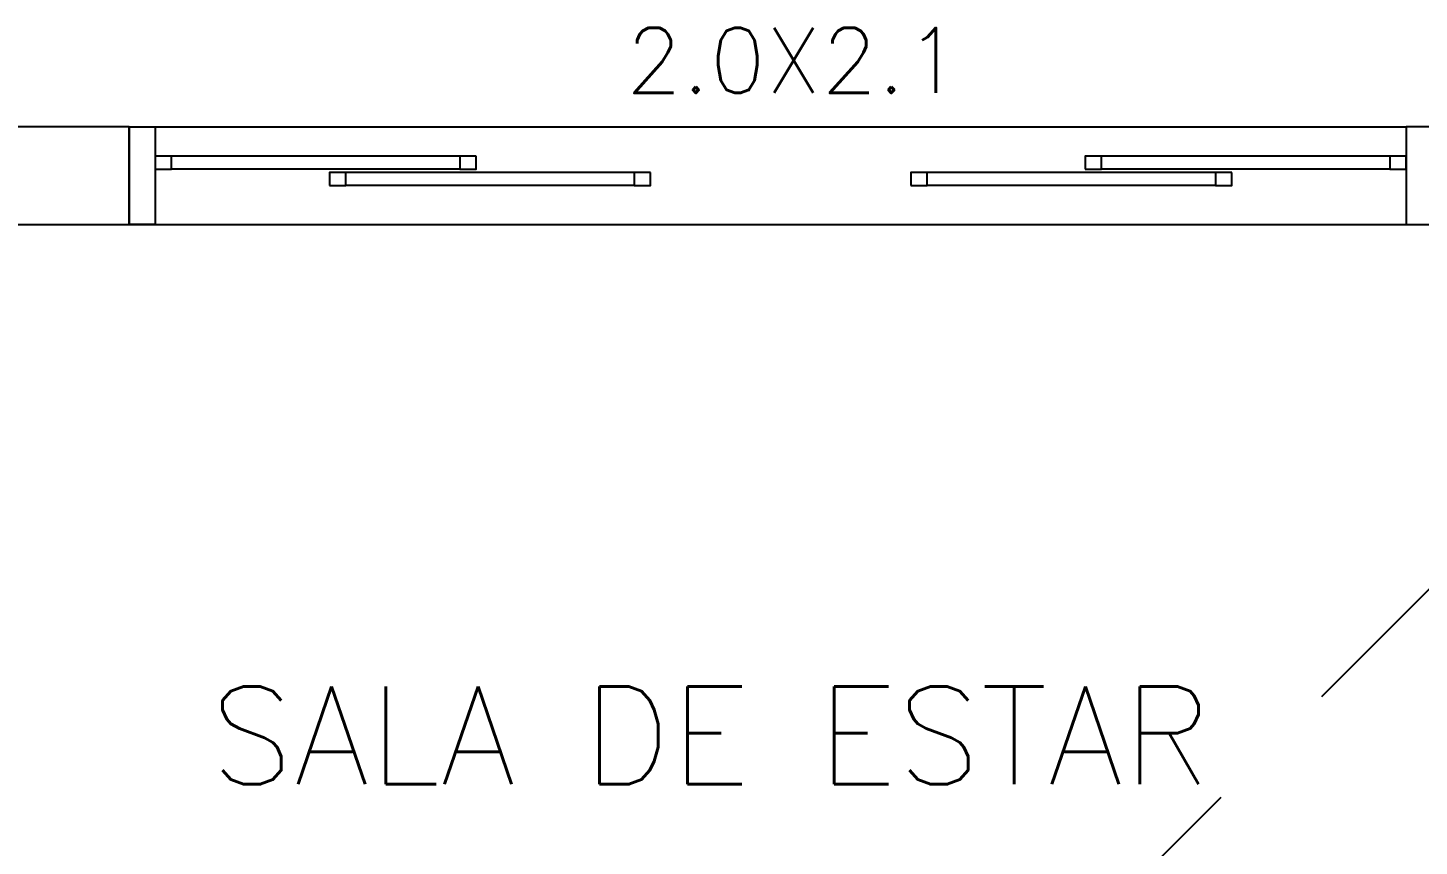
# Model space of a CAD drawing. Extents: x 500 to 638, y 181 to 267.
# Drawn here: x 536.966 to 539.102, y 231.168 to 232.424 of the extents above; entities that cross this region are included whole.
import ezdxf
from ezdxf.enums import TextEntityAlignment as Align

# ---------------------------------------------------------------- set-up
doc = ezdxf.new("R2010")
doc.units = 0
doc.header["$LTSCALE"] = 7
doc.linetypes.add('HIDDEN2', pattern=[0.1875, 0.125, -0.0625])
for name, color, linetype in [('ALVENARIA', 7, 'CONTINUOUS'), ('ALVENARIA1', 44, 'CONTINUOUS'), ('COBERTURA', 6, 'CONTINUOUS'), ('JAPOR', 142, 'CONTINUOUS'), ('TEXTO2', 40, 'CONTINUOUS'), ('TEXTO3', 3, 'CONTINUOUS')]:
    doc.layers.add(name, color=color, linetype=linetype)
doc.styles.add('SIMPLEX', font='SIMPLEX.SHX')

msp = doc.modelspace()

# ---------------------------------------------------------------- linework, layer by layer
at = {"layer": 'ALVENARIA'}
for p, q in [((537.1216, 232.2719), (536.8491, 232.2719)), ((537.1216, 232.1219), (537.1216, 232.2719)), ((537.1216, 232.2719), (537.1216, 232.1219)), ((536.8491, 232.1219), (537.1616, 232.1219))]:
    msp.add_line(p, q, dxfattribs=at)
at = {"layer": 'ALVENARIA1'}
for p, q in [((537.1616, 232.2719), (539.0816, 232.2719)), ((537.1616, 232.1219), (539.0816, 232.1219))]:
    msp.add_line(p, q, dxfattribs=at)
at = {"layer": 'COBERTURA', "linetype": 'HIDDEN2', "ltscale": 0.5}
msp.add_line((534.776, 227.2212), (539.7014, 232.1466), dxfattribs=at)
at = {"layer": 'JAPOR'}
for p, q in [((537.6291, 232.2269), (537.1866, 232.2269)), ((539.0566, 232.2269), (538.6141, 232.2269)), ((537.6291, 232.2069), (537.1866, 232.2069)), ((537.8966, 232.2019), (537.4541, 232.2019)), ((538.7891, 232.2019), (538.3466, 232.2019)), ((539.0566, 232.2069), (538.6141, 232.2069)), ((537.8966, 232.1819), (537.4541, 232.1819)), ((538.7891, 232.1819), (538.3466, 232.1819))]:
    msp.add_line(p, q, dxfattribs=at)
for points in [[(537.1216, 232.2719), (537.1616, 232.2719), (537.1616, 232.1219), (537.1216, 232.1219)], [(539.1216, 232.2719), (539.0816, 232.2719), (539.0816, 232.1219), (539.1216, 232.1219)]]:
    msp.add_lwpolyline(points, dxfattribs=at)
for points in [[(537.1616, 232.2069), (537.1866, 232.2069), (537.1866, 232.2269), (537.1616, 232.2269)], [(537.6541, 232.2269), (537.6291, 232.2269), (537.6291, 232.2069), (537.6541, 232.2069)], [(538.5891, 232.2069), (538.6141, 232.2069), (538.6141, 232.2269), (538.5891, 232.2269)], [(539.0816, 232.2269), (539.0566, 232.2269), (539.0566, 232.2069), (539.0816, 232.2069)], [(537.4291, 232.1819), (537.4541, 232.1819), (537.4541, 232.2019), (537.4291, 232.2019)], [(537.9216, 232.2019), (537.8966, 232.2019), (537.8966, 232.1819), (537.9216, 232.1819)], [(538.3216, 232.1819), (538.3466, 232.1819), (538.3466, 232.2019), (538.3216, 232.2019)], [(538.8141, 232.2019), (538.7891, 232.2019), (538.7891, 232.1819), (538.8141, 232.1819)]]:
    msp.add_lwpolyline(points, close=True, dxfattribs=at)

# ---------------------------------------------------------------- texts
at = {"layer": 'TEXTO2', "style": 'SIMPLEX'}
msp.add_text('2.0X2.1', height=0.1, dxfattribs=at).set_placement((538.1414, 232.3237), align=Align.CENTER)
at = {"layer": 'TEXTO3', "style": 'SIMPLEX'}
msp.add_text('SALA DE ESTAR', height=0.15, dxfattribs=at).set_placement((538.014, 231.2626), align=Align.CENTER)

doc.saveas('drawing.dxf')
